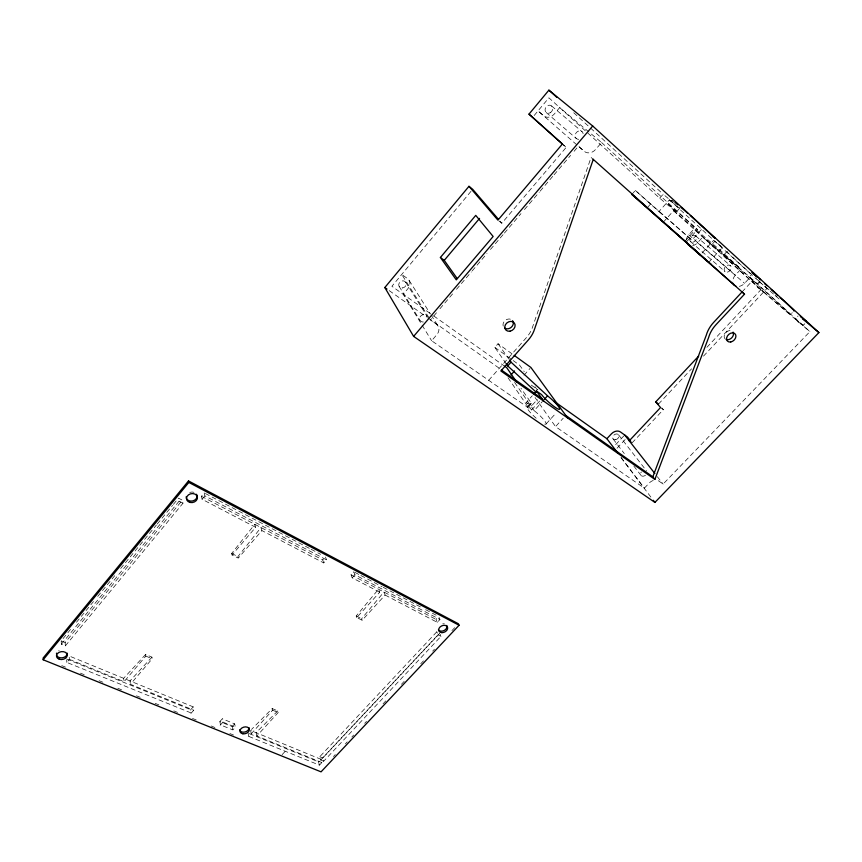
<?xml version="1.0" encoding="UTF-8"?>
<svg xmlns="http://www.w3.org/2000/svg" width="862" height="862" viewBox="0 0 862 862"><rect width="100%" height="100%" fill="white"/><g stroke="black" fill="none" stroke-linecap="round" stroke-linejoin="round"><path stroke-width="0.65" stroke-dasharray="4.31 3.23" d="M232.05 554.988L231.673 553.447L254.807 524.301L255.648 527.307L232.05 554.988L238.3 558.123L261.876 530.561L261.003 527.555L237.912 556.583L238.3 558.123M173.391 504.356L178.488 498.15L182.399 500.175L183.013 503.192L65.34 645.875L61.364 644.226L61.18 640.854L70.533 629.476M76.481 622.245L93.484 601.557M97.729 596.385L114.732 575.708M120.68 568.467L156.388 525.044M157.24 524.01L172.54 505.391M61.364 644.226L179.102 501.167L178.488 498.15M65.34 645.875L65.146 642.502L182.399 500.175M255.648 527.307L202.107 499.281L201.428 496.296L204.219 492.913L204.919 495.898L326.482 559.826L323.735 562.929L261.876 530.561M193.185 706.862L190.696 709.685L191.278 713.025L66.816 662.404L69.359 659.344L69.143 655.96L193.185 706.862L193.767 710.191L190.922 713.424M202.107 499.281L204.919 495.898M470.986 191.353L391.898 286.281L432.627 315.158M534.181 115.497L548.9 97.826L659.689 198.152L676.207 212.106L679.806 208.087L676.875 205.641M356.749 617.526L356.2 615.996L378.537 589.22L379.711 592.216L356.749 617.526L362.18 620.252L385.12 595.049L383.924 592.043L361.62 618.722L362.18 620.252M498.893 220.909L501.803 223.226L566.183 147.391L563.231 144.741M436.484 312.809L430.386 319.964L436.344 324.166A8.329 7.111 -33 0 1 436.937 334.553L431.625 340.749L531.563 410.01L540.172 400.496M439.965 308.715L453.035 293.382M456.515 289.298L471.32 271.918M472.193 270.894L486.998 253.514M490.478 249.43L503.548 234.098M504.421 233.074L520.96 213.647M524.452 209.563L539.256 192.183M540.129 191.159L553.188 175.826M554.061 174.803L570.612 155.386M574.092 151.292L578.445 146.184L584.134 151.259A9.105 7.596 -52.8 0 0 595.664 149.417L601.579 142.532L559.686 107.588L554.266 114.064A8.469 7.241 -55.7 0 1 543.469 115.702L538.039 110.864L584.134 151.259M69.359 659.344L124.031 681.691L145.84 656.101L145.613 654.441L151.949 657.156L152.186 658.805L130.388 684.288L193.767 710.191M506.22 363.742L494.842 347.397L498.042 343.733L513.127 354.627M631.857 194.424L635.348 190.448L691.874 240.11L702.939 227.891M323.735 562.929L322.7 559.923L325.427 556.83L326.482 559.826M488.689 380.304L526.531 337.473A27.444 22.821 -37.7 0 0 532.813 326.342L591.063 157.434L593.282 159.362M647.901 207.042L650.778 203.798M659.689 198.152L663.18 194.219L672.963 202.376M635.348 190.448L658.945 211.578L669.375 199.855L675.474 204.951M676.207 212.106L668.352 204.251L672.069 200.081M523.999 375.196L530.044 368.43M663.19 222.331L673.567 210.716L720.018 250.034L740.997 269.073L735.415 275.097A8.178 6.142 -45.9 0 0 732.894 282.359M219.842 721.58L222.31 718.811L234.658 723.875L235.358 727.194L232.88 729.942L220.5 724.91L219.842 721.58L232.19 726.623L232.88 729.942M379.711 592.216L352.181 577.809L351.071 574.803L353.776 571.775L354.907 574.771L439.954 619.498L437.293 622.353L385.12 595.049M220.144 725.298L222.978 722.13L222.31 718.811M352.181 577.809L354.907 574.771M232.19 726.623L234.658 723.875M531.563 410.01L526.316 402.382L532.274 395.766M527.091 407.349L530.453 403.621M536.175 418.199A12.693 2.22 42 0 1 527.566 406.993L531.477 403.394L520.982 388.256M526.316 402.382L531.488 405.97L537.425 399.386M686.389 240.002A7.65 5.948 -47.5 0 1 688.716 234.809L693.867 229.109L740.997 269.073M684.999 241.155L696.334 228.613L697.552 229.637L686.195 242.2M544.709 424.093A12.693 2.22 42 0 0 544.461 420.613A12.693 2.22 42 0 0 534.634 411.045L534.117 410.668L542.478 401.433M251.295 733.702L250.551 730.405L320.944 759.293L321.86 762.558L319.436 765.144L248.827 736.428L272.629 710.191L272.22 708.564L251.488 729.457M692.66 245.595A7.65 5.948 -47.5 0 0 697.573 242.761L702.702 237.115L750.112 277.348L809.903 331.622L663.126 484.067L658.708 480.953A7.252 5.28 -35.5 0 0 655.82 480.08M321.86 762.558L256.854 735.976L278.167 712.562L277.747 710.924L272.22 708.564M546.174 423.867L556.119 412.963M702.121 252.943L713.564 240.39M717.841 243.569L722.324 247.653L718.876 251.424L711.527 244.927L714.964 241.155L717.496 243.267M653.234 480.49A7.252 5.28 -35.5 0 0 649.291 483L644.345 488.161L555.527 426.615L563.209 418.221M708.769 262.317L720.018 250.034M723.444 255.346L726.914 251.564M145.613 654.441L123.654 678.319L124.031 681.691M151.949 657.156L129.99 680.926L130.388 684.288M282.122 754.649L285.268 751.244M759.961 281.023C759.034 288.22 746.32 276.95 751.255 275.14M739.294 286.335A8.178 6.142 -45.9 0 0 744.552 283.318L750.112 277.348M437.293 622.353L435.978 619.358L438.629 616.513M742.031 291.97L753.119 280.075M760.015 288.856C755.565 287.951 756.405 281.001 760.747 282.758M323.681 761.243L320.675 760.015L319.759 756.75L436.808 631.792L439.717 633.301L322.765 757.989L323.681 761.243L441.032 636.307L440.159 634.303M623.765 435.978L615.49 444.803L613.345 443.283M706.915 347.3L760.855 289.772L809.903 331.622M319.436 765.144L318.52 761.879L320.944 759.293M320.675 760.015L438.111 634.798L436.808 631.792M617.03 448.208L625.769 438.909M658.514 404.041L691.572 368.828M703.511 356.114L767.04 288.393L766.296 287.649M333.454 756.534L335.296 754.584M345.403 743.841L347.235 741.891M351.836 737.01L353.668 735.06M364.691 723.337L366.533 721.386M383.062 703.812L385.82 700.892M401.433 684.288L404.192 681.368M420.731 663.794L423.479 660.863M432.67 651.101L434.502 649.151M451.957 630.596L454.716 627.676M632.094 442.863L663.363 409.665L661.747 407.791M790.476 314.587A44.749 0.69 41.5 0 0 741.762 270.69A44.749 0.69 41.5 0 0 738.702 269.58A44.749 0.69 41.5 0 0 790.476 314.587L792.253 312.712M804.785 323.638C803.362 328.465 791.111 317.442 798.126 316.042M277.747 710.924L256.089 732.678L256.854 735.976M531.477 403.394L530.917 403.276A12.704 2.177 42 0 0 531.488 405.97M749.423 277.101L757.202 283.975M61.773 665.615L65.512 667.123M80.446 673.157L84.185 674.666M99.119 680.7L102.858 682.208M117.792 688.253L121.531 689.762M136.465 695.796L140.204 697.304M155.138 703.338L158.877 704.847M173.822 710.891L177.55 712.4M192.495 718.434L196.224 719.942M211.168 725.976L214.897 727.485M229.842 733.53L233.57 735.038M222.978 722.13L235.358 727.194M66.611 659.01L190.696 709.685M249.323 733.627L318.52 761.879M319.759 756.75L322.765 757.989M61.18 640.854L65.146 642.502M145.84 656.101L152.186 658.805M272.629 710.191L278.167 712.562M756.524 285.678L763.657 291.992L760.165 288.802M231.673 553.447L237.912 556.583M356.2 615.996L361.62 618.722M179.102 501.167L183.013 503.192M438.111 634.798L441.032 636.307M201.428 496.296L322.7 559.923M351.071 574.803L435.978 619.358M205.415 493.549L309.986 548.685M311.171 549.309L320.675 554.32M354.961 572.4L359.669 574.879M360.855 575.504L382.06 586.688M383.245 587.313L420.947 607.193M425.666 609.682L437.443 615.888M722.27 247.631L716.678 242.772M795.432 318.854L802.953 325.48M711.527 244.916L718.876 251.424M767.018 288.382L765.068 286.744M389.215 290.634L426.604 316.99M427.703 317.766L500.262 368.947M433.715 315.934L504.55 366.156M531.272 385.098L537.845 389.753M494.842 347.397L512.093 359.788M513.17 360.564L519.635 365.208L524.236 371.651M668.352 204.251L696.334 228.613M661.488 408.243L663.363 409.665M676.498 205.802L678.534 207.505M551.594 105.983L582.066 131.671M779.119 298.985L754.94 277.769M695.731 235.962L730.426 265.658M688.716 234.809L735.415 275.097M697.573 242.761L744.552 283.318M546.174 112.469L576.279 138.48M658.945 211.578L691.874 240.11M690.591 241.629L724.974 271.562M562.39 144.04L566.183 147.391M763.032 284.966L762.353 284.352M765.24 286.69L766.07 287.445M761.706 283.781L761.135 283.264M601.579 142.532L697.552 229.637M673.567 210.716L760.855 289.772M573.758 112.782L589.651 127.253M590.653 128.158L663.18 194.219M669.375 199.855L750.964 274.148M716.376 242.502L714.964 241.155M760.65 282.822L759.907 282.089M672.166 200.264L673.858 202.01M500.089 221.232L501.803 223.226M657.34 476.686L663.126 484.067M618.474 434.739L646.64 471.04M613.119 438.963L624.282 453.552M633.839 466.051L641.016 475.425M621.233 457.647L644.345 488.161M620.952 457.55L651.683 498.15M534.968 386.693L537.263 389.915M498.042 343.733L508.752 358.926M535.054 397.511L555.527 426.615M514.625 382.426L534.117 410.668M508.03 377.793L528.126 407.112M409.191 280.516L430.429 313.973M431.129 315.093L438.208 326.245M428.953 317.69L401.757 274.439L407.414 278.512A7.769 6.842 -33.9 0 1 408.103 288.436L403.2 294.298L431.625 340.749M405.657 282.186L427.035 316.257M399.128 286.367L419.966 320.352M439.07 617.504L439.954 619.498M248.084 733.12L248.827 736.428M66.676 660.141L66.816 662.404M442.712 623.862A4.709 3.416 -24.6 0 1 444.426 623.872M189.715 492.493A5.528 4.472 -11.8 0 1 194.403 492.493M58.691 650.81A5.409 3.954 -7.8 0 1 59.144 650.573M777.018 296.765A44.802 0.873 41.4 0 1 775.121 295.127M769.13 289.923A44.802 0.873 41.4 0 1 767.579 288.565M759.67 281.605A44.802 0.873 41.4 0 1 756.491 278.792M752.58 275.323A44.802 0.873 41.4 0 1 730.998 255.702M729.586 254.365A44.802 0.873 41.4 0 1 727.636 252.426M727.119 251.855A44.802 0.873 41.4 0 1 727.474 251.833M725.244 338.981A5.258 3.911 -43.2 0 1 725.405 333.131A5.258 3.911 -43.2 0 1 731.547 330.803M503.214 326.105A5.484 4.558 -37.6 0 1 505.509 320.211A5.484 4.558 -37.6 0 1 511.759 319.834M578.714 139.299A4.472 3.75 -53.5 0 1 575.148 135.7A4.472 3.75 -53.5 0 1 578.844 130.97A4.472 3.75 -53.5 0 1 583.121 133.653M423.339 321.979A4.094 3.523 -33.2 0 1 419.568 319.015A4.094 3.523 -33.2 0 1 422.886 314.749A4.094 3.523 -33.2 0 1 427.293 316.893M645.509 475.242A3.567 2.629 -35.7 0 1 641.296 475.695A3.567 2.629 -35.7 0 1 641.393 471.934M615.576 439.695A3.416 2.586 -36.2 0 0 618.625 434.944A3.416 2.586 -36.2 0 0 613.184 435.903A3.416 2.586 -36.2 0 0 615.576 439.695M402.242 287.973A3.879 3.416 -33.9 0 0 405.84 282.467A3.879 3.416 -33.9 0 0 399.365 282.79A3.879 3.416 -33.9 0 0 402.242 287.973M550.215 112.771A4.235 3.62 -55.7 0 0 551.314 105.757A4.235 3.62 -55.7 0 0 545.107 109.129A4.235 3.62 -55.7 0 0 550.215 112.771M692.897 242.211A3.825 2.974 -47.5 0 0 696.216 236.576A3.825 2.974 -47.5 0 0 690.354 237.6A3.825 2.974 -47.5 0 0 692.897 242.211M727.366 272.133A4.019 3.049 -46.3 0 0 730.922 266.283A4.019 3.049 -46.3 0 0 724.802 267.392A4.019 3.049 -46.3 0 0 727.366 272.133"/><path stroke-width="1.29" d="M593.282 159.362L534.677 328.745A27.541 22.865 -37.6 0 1 528.363 339.908L500.876 370.972L654.872 479.423L708.618 337.527A26.388 19.6 -43.1 0 1 716.106 324.586L744.531 294.157L593.067 159.222M654.872 479.423L652.836 476.815L706.28 335.221A26.302 19.567 -43.2 0 1 713.725 322.313L742.031 291.97L744.531 294.157M188.498 480.931L43.1 658.062L43.165 659.775L321.052 771.846L459.08 625.262L458.39 623.765L188.498 480.931L188.821 482.429L459.08 625.262M43.165 659.775L188.821 482.429M468.971 186.311L497.924 220.133L562.39 144.04L528.988 114.129L548.911 90.154L592.711 126.003L818.9 332.592L654.915 502.417L413.62 336.385L384.818 287.531L468.971 186.311L472.688 189.306L498.387 219.239M440.396 257.479L475.749 215.381L493.139 236.479L456.278 279.859L440.396 257.479L444.242 260.356L457.183 278.523M444.242 260.356L479.563 218.398M413.62 336.385L592.711 126.003M536.283 392.296L507.74 365.919L511.047 362.18L509.517 360.014M511.004 374.916L514.528 370.951M533.977 393.869L536.53 391.036L541.67 394.677A12.747 2.036 41.9 0 0 553.857 406.379A12.747 2.036 41.9 0 0 559.287 407.715A12.747 2.036 41.9 0 0 548.027 396.251L511.047 362.18M544.159 399.58L547.521 395.863M618.043 453.434L606.891 438.704L611.492 433.769A6.821 5.161 -36.2 0 1 620.414 431.927L627.525 437.045L630.564 440.924M631.146 442.184L629.238 440.816L660.551 407.532L655.713 401.907L698.683 356.081M384.818 287.531L387.016 289.082M501.35 370.003L541.896 398.589M565.774 415.419L652.836 476.815M504.55 366.156L506.737 367.697L516.478 381.758M554.288 401.412L606.891 438.704M514.194 355.403L530.906 367.46L567.638 417.984M655.713 401.907L658.514 404.041M714.264 237.696L715.32 238.462L690.3 215.5M753.571 273.523L753.086 273.168L757.817 277.198M713.779 237.309L712.583 236.307M674.892 202.344L677.931 204.876M680.969 207.397L687.628 213.14M802.576 318.811L818.9 332.592M800.292 316.128L800.895 316.645M801.229 316.936L806.584 321.763L802.921 318.671M698.91 253.633L700.343 254.872L697.121 251.963M684.999 241.155L688.598 244.312M711.204 264.462L631.857 194.424L697.746 252.609M688.027 244.463L734.446 285.203M757.289 277.014L754.767 274.762M528.988 114.129L562.239 143.857M801.822 317.701L801.132 317.076M758.883 278.157L759.519 278.728M548.911 90.154L556.863 97.395M754.466 274.493L753.711 273.793M759.788 278.986L760.618 279.751M624.681 434.998L654.861 473.518M653.299 500.283L654.915 502.417M536.53 391.036L543.707 401.142M506.22 363.742L507.74 365.919M446.742 625.446A4.709 3.416 -24.6 0 1 444.221 630.434A4.709 3.416 -24.6 0 1 438.413 629.799M196.568 494.26A5.528 4.472 -11.8 0 1 192.786 500.908A5.528 4.472 -11.8 0 1 186.149 496.814M67.128 653.084A5.409 3.954 -7.8 0 1 62.657 657.738A5.409 3.954 -7.8 0 1 56.504 655.066M56.461 653.515A5.409 3.954 -7.8 0 1 56.58 653.127M248.956 727.582A4.795 3.362 -16 0 1 244.948 732A4.795 3.362 -16 0 1 239.647 729.834M794.042 310.837A44.802 0.873 41.4 0 1 793.686 310.643M751.826 272.414A44.802 0.873 41.4 0 1 756.847 276.81M764.508 283.576A44.802 0.873 41.4 0 1 767.04 285.818M771.167 289.492A44.802 0.873 41.4 0 1 777.362 295.063M780.218 297.638A44.802 0.873 41.4 0 1 793.126 309.695M793.751 310.363A44.802 0.873 41.4 0 1 794.064 310.751M733.088 332.129A5.258 3.911 -43.2 0 1 731.827 337.699A5.258 3.911 -43.2 0 1 726.138 339.509M512.599 320.686A5.484 4.558 -37.6 0 1 511.381 327.172A5.484 4.558 -37.6 0 1 504.593 328.023M735.814 286.055A8.178 6.142 -45.9 0 1 733.443 283.943M689.352 245.293A7.65 5.948 -47.5 0 1 687.057 243.246M441.904 632.654A4.719 3.426 -24.6 0 0 447.54 627.267A4.719 3.426 -24.6 0 0 440.019 627.019A4.719 3.426 -24.6 0 0 441.904 632.654M190.006 502.438A5.538 4.482 -11.9 0 0 197.387 496.986A5.538 4.482 -11.9 0 0 188.498 494.831A5.538 4.482 -11.9 0 0 190.006 502.438M59.241 659.214A5.42 3.954 -7.8 0 0 67.258 655.163A5.42 3.954 -7.8 0 0 59.09 652.34A5.42 3.954 -7.8 0 0 59.241 659.214M242.89 733.788A4.806 3.362 -16 0 0 249.323 729.241A4.806 3.362 -16 0 0 241.78 728.056A4.806 3.362 -16 0 0 242.89 733.788M730.793 341.966A5.28 3.922 -43.1 0 0 735.512 334.413A5.28 3.922 -43.1 0 0 727.42 335.975A5.28 3.922 -43.1 0 0 730.793 341.966M510.024 331.18A5.506 4.569 -37.6 0 0 514.398 323.078A5.506 4.569 -37.6 0 0 505.434 324.726A5.506 4.569 -37.6 0 0 510.024 331.18"/></g></svg>
